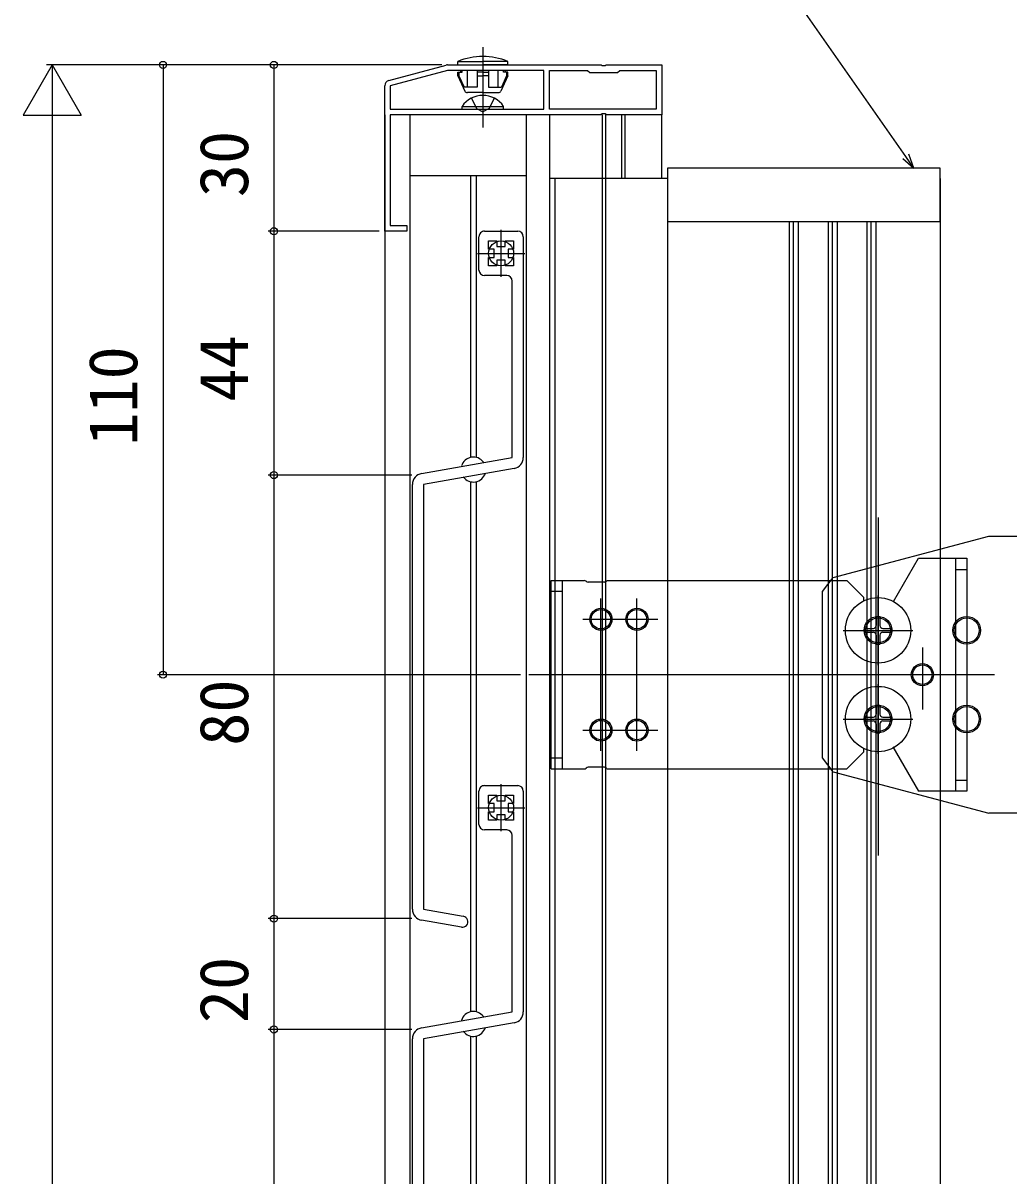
# Model space of a CAD drawing. Units: millimetres, scale not verified. Extents: x -525 to 525, y -783 to 778.
# Drawn here: x -270.2 to -92.4, y 242.1 to 450.1 of the extents above; entities that cross this region are included whole.
import ezdxf
from ezdxf.enums import TextEntityAlignment as Align

# ---------------------------------------------------------------- set-up
doc = ezdxf.new("R2010")
doc.units = ezdxf.units.MM
doc.header["$LTSCALE"] = 4
for name, color, linetype in [('0-2_YKK_11', 7, 'Continuous'), ('0-4_YKK_12', 2, 'Continuous'), ('0-5_YKK_13', 4, 'Continuous'), ('0-6_YKK_D', 6, 'Continuous')]:
    doc.layers.add(name, color=color, linetype=linetype)
doc.styles.add('ＭＳ ゴシック', font='')
doc.styles.get('ＭＳ ゴシック').set_extended_font_data('MS Gothic')

msp = doc.modelspace()

# ---------------------------------------------------------------- linework, layer by layer
at = {"layer": '0-2_YKK_11'}
msp.add_line((-204.259, 439.759), (-193.931, 442.526), dxfattribs=at)
for points in [[(-204, 434.56), (-176.3, 434.56), (-176.3, 441.56), (-193.672, 441.56), (-204, 438.793)], [(-156, 434.56), (-175.3, 434.56), (-175.3, 441.56), (-168.4, 441.56), (-168, 441.16), (-163, 441.16), (-162.6, 441.56), (-156, 441.56)]]:
    msp.add_lwpolyline(points, close=True, dxfattribs=at)
for points in [[(-193.672, 442.56), (-165.958, 442.56), (-165.775, 442.44), (-165.225, 442.44), (-165.042, 442.56), (-155, 442.56), (-155, 433.56), (-164.98, 433.56), (-165.24, 433.71), (-165.76, 433.71), (-166.02, 433.56)], [(-166.02, 433.56), (-204, 433.56), (-204, 413.56), (-201, 413.56), (-201, 412.56), (-205, 412.56), (-205, 438.793)]]:
    msp.add_lwpolyline(points, dxfattribs=at)
for centre, start, end in [((-193.672, 441.56), 90.00019, 105.00017), ((-204, 438.793), 105, 180.00001)]:
    msp.add_arc(centre, 1, start, end, dxfattribs=at)
at = {"layer": '0-4_YKK_12'}
for p, q in [((-205, 433.56), (-205, -34.44)), ((-200.5, 433.56), (-200.5, -34.44)), ((-179.5, 433.56), (-179.5, -34.44)), ((-175.297, 433.56), (-175.297, -34.44)), ((-165.8, 433.56), (-165.8, 422.06)), ((-165.2, 433.56), (-165.2, 422.06)), ((-162.3, 433.56), (-162.3, 422.06)), ((-161.7, 433.56), (-161.7, 422.06)), ((-155, 422.06), (-155, 433.56)), ((-179.5, 422.56), (-200.5, 422.56)), ((-189.5, 422.56), (-189.5, 371.754)), ((-188.5, 422.56), (-188.5, 371.754)), ((-175.297, 422.06), (-175.297, -22.94)), ((-175.297, 422.06), (-175.297, -22.94)), ((-154, 422.06), (-175.297, 422.06)), ((-174.297, 422.06), (-174.297, -22.94)), ((-174.297, 422.06), (-174.297, -22.94)), ((-165.8, 422.06), (-165.8, -22.94)), ((-165.2, 422.06), (-165.2, -22.94)), ((-154, 422.06), (-154, -22.94)), ((-184, 404.31), (-184, 412.81)), ((-188.25, 408.56), (-179.75, 408.56)), ((-189.5, 367.367), (-189.5, 271.754)), ((-188.5, 367.367), (-188.5, 271.754)), ((-116, 334.26), (-116, 346.86)), ((-122.3, 340.56), (-109.7, 340.56)), ((-116, 318.26), (-116, 330.86)), ((-122.3, 324.56), (-109.7, 324.56)), ((-184, 304.31), (-184, 312.81)), ((-188.25, 308.56), (-179.75, 308.56)), ((-189.5, 267.367), (-189.5, -23.44)), ((-188.5, 267.367), (-188.5, -23.44)), ((-165.8, 249.561), (-165.8, -34.44)), ((-165.2, 249.561), (-165.2, -34.44))]:
    msp.add_line(p, q, dxfattribs=at)
for points in [[(-104.8, 422.06), (-104.8, 310.217), (-104.8, 43.836), (-104.8, -22.94)], [(-132.021, 414.26), (-132.021, 315.56), (-132.021, 49.56), (-132.021, -15.14)], [(-131.297, 414.26), (-131.297, 315.56), (-131.297, 49.56), (-131.297, -15.14)], [(-130.397, 414.26), (-130.397, 315.56), (-130.397, 49.56), (-130.397, -15.14)], [(-125.021, 414.26), (-125.021, 315.56), (-125.021, 49.56), (-125.021, -15.14)], [(-124.297, 414.26), (-124.297, 315.56), (-124.297, 49.344), (-124.297, -15.14)], [(-123.397, 414.26), (-123.397, 315.56), (-123.397, 48.866), (-123.397, -15.14)], [(-118.021, 414.26), (-118.021, 313.432), (-118.021, 47.432), (-118.021, -15.14)], [(-117.297, 414.26), (-117.297, 313.24), (-117.297, 47.24), (-117.297, -15.14)], [(-116.397, 414.26), (-116.397, 313), (-116.397, 47)]]:
    msp.add_lwpolyline(points, dxfattribs=at)
for centre in [(-184, 408.56), (-184, 308.56)]:
    msp.add_circle(centre, 2.25, dxfattribs=at)
for centre, start, end in [((-189, 369.56), 36.73361, 163.26639), ((-189, 369.56), 216.04302, 343.95698), ((-189, 269.56), 36.73361, 163.26639), ((-189, 269.56), 216.04302, 343.95698)]:
    msp.add_arc(centre, 2.25, start, end, dxfattribs=at)
at = {"layer": '0-5_YKK_13'}
for p, q in [((-187.301, 445.749), (-187.301, 431.265)), ((-191.801, 442.56), (-191.801, 443.185)), ((-191.801, 443.185), (-187.301, 443.185)), ((-182.801, 443.185), (-187.301, 443.185)), ((-182.801, 442.56), (-182.801, 443.185)), ((-191.801, 442.56), (-187.301, 442.56)), ((-191.801, 441.26), (-191.052, 441.26)), ((-191.801, 440.56), (-191.801, 441.26)), ((-191.601, 441.26), (-191.601, 440.605)), ((-191.302, 441.56), (-191.302, 441.26)), ((-191.052, 441.26), (-191.052, 441.56)), ((-190.051, 438.56), (-190.051, 441.56)), ((-187.301, 441.26), (-188.301, 441.26)), ((-182.801, 442.56), (-187.301, 442.56)), ((-187.301, 441.26), (-186.301, 441.26)), ((-186.301, 441.56), (-186.301, 438.56)), ((-184.551, 438.56), (-184.551, 441.56)), ((-183.55, 441.26), (-183.55, 441.56)), ((-182.801, 441.26), (-183.55, 441.26)), ((-183.3, 441.56), (-183.3, 441.26)), ((-183.001, 441.26), (-183.001, 440.605)), ((-182.801, 440.56), (-182.801, 441.26)), ((-191.601, 440.605), (-191.801, 440.56)), ((-191.801, 440.56), (-190.537, 437.849)), ((-191.601, 440.605), (-190.648, 438.56)), ((-188.301, 440.56), (-187.301, 440.56)), ((-186.301, 440.56), (-187.301, 440.56)), ((-182.801, 440.56), (-184.065, 437.849)), ((-183.001, 440.605), (-183.954, 438.56)), ((-183.001, 440.605), (-182.801, 440.56)), ((-187.301, 437.56), (-190.084, 437.56)), ((-187.301, 437.56), (-184.518, 437.56)), ((-186.301, 438.56), (-183.954, 438.56)), ((-191.051, 435.069), (-183.551, 435.069)), ((-191.051, 434.56), (-191.051, 435.069)), ((-183.551, 434.56), (-183.551, 435.069)), ((-191.051, 434.56), (-183.551, 434.56)), ((-189.301, 434.56), (-185.301, 434.56)), ((-104.8, 423.96), (-154, 423.96)), ((-154, 423.96), (-154, 414.26)), ((-104.8, 414.26), (-104.8, 423.96)), ((-104.8, 414.26), (-154, 414.26)), ((-187, 412.56), (-181, 412.56)), ((-188, 405.56), (-188, 411.56)), ((-180, 411.56), (-180, 371.734)), ((-183, 404.56), (-187, 404.56)), ((-181.653, 369.765), (-198, 366.882)), ((-200, 290.239), (-200, 366.882)), ((-116, 360.932), (-116, 299.915)), ((-124.068, 350.076), (-96, 357.56)), ((-96, 357.56), (-82, 357.56)), ((-113.23, 345.769), (-108.731, 353.56)), ((-102, 353.56), (-102, 311.56)), ((-102, 351.56), (-99.997, 351.56)), ((-174.997, 315.56), (-174.997, 349.56)), ((-174.997, 349.56), (-169.013, 349.56)), ((-172.997, 349.56), (-172.997, 315.56)), ((-164.913, 349.56), (-154.46, 349.56)), ((-154.46, 349.56), (-121.65, 349.56)), ((-126, 347.56), (-124.068, 350.076)), ((-121.65, 349.56), (-118.65, 346.56)), ((-172.997, 347.56), (-174.997, 347.56)), ((-165.371, 349.26), (-168.299, 349.26)), ((-126, 317.56), (-126, 347.56)), ((-166, 338.81), (-166, 346.31)), ((-159.5, 338.81), (-159.5, 346.31)), ((-118.65, 346.56), (-118.65, 345.832)), ((-169.25, 342.56), (-162.25, 342.56)), ((-162.75, 342.56), (-155.75, 342.56)), ((-116.35, 343.06), (-115.65, 343.06)), ((-116.35, 343.06), (-116.35, 341.41)), ((-115.65, 343.06), (-115.65, 341.41)), ((-118.5, 340.91), (-118.5, 340.21)), ((-118.5, 340.91), (-116.85, 340.91)), ((-118.5, 340.21), (-116.85, 340.21)), ((-116.35, 339.71), (-116.35, 338.06)), ((-115.65, 339.71), (-115.65, 338.06)), ((-115.15, 340.91), (-113.5, 340.91)), ((-115.15, 340.21), (-113.5, 340.21)), ((-113.5, 340.91), (-113.5, 340.21)), ((-166, 318.81), (-166, 338.859)), ((-159.5, 318.81), (-159.5, 338.859)), ((-116.35, 338.06), (-115.65, 338.06)), ((-108, 337.456), (-108, 326.305)), ((-94.997, 332.56), (-178.997, 332.56)), ((-116.35, 327.06), (-115.65, 327.06)), ((-116.35, 327.06), (-116.35, 325.41)), ((-115.65, 327.06), (-115.65, 325.41)), ((-118.5, 324.91), (-118.5, 324.21)), ((-118.5, 324.91), (-116.85, 324.91)), ((-115.15, 324.91), (-113.5, 324.91)), ((-113.5, 324.91), (-113.5, 324.21)), ((-169.25, 322.56), (-162.25, 322.56)), ((-162.75, 322.56), (-155.75, 322.56)), ((-118.5, 324.21), (-116.85, 324.21)), ((-116.35, 323.71), (-116.35, 322.06)), ((-115.65, 323.71), (-115.65, 322.06)), ((-115.15, 324.21), (-113.5, 324.21)), ((-116.35, 322.06), (-115.65, 322.06)), ((-121.65, 315.56), (-118.65, 318.56)), ((-118.65, 319.289), (-118.65, 318.56)), ((-113.35, 319.56), (-108.731, 311.56)), ((-174.997, 317.56), (-172.997, 317.56)), ((-124.068, 315.045), (-126, 317.56)), ((-174.997, 315.56), (-169.013, 315.56)), ((-165.371, 315.86), (-168.299, 315.86)), ((-164.913, 315.56), (-154.46, 315.56)), ((-154.46, 315.56), (-121.65, 315.56)), ((-124.068, 315.045), (-96, 307.56)), ((-187, 312.56), (-181, 312.56)), ((-102, 313.56), (-99.997, 313.56)), ((-188, 305.56), (-188, 311.56)), ((-180, 311.56), (-180, 271.734)), ((-99.997, 311.56), (-108.731, 311.56)), ((-82, 307.56), (-96, 307.56)), ((-183, 304.56), (-187, 304.56)), ((-191.174, 287.004), (-198.347, 288.269)), ((-181.653, 269.765), (-198, 266.882)), ((-200, 190.239), (-200, 266.882))]:
    msp.add_line(p, q, dxfattribs=at)
for points in [[(-188.301, 441.56), (-188.301, 438.56), (-190.648, 438.56)], [(-189.351, 436.57), (-188.446, 434.714), (-187.301, 434.105)], [(-185.251, 436.57), (-186.156, 434.714), (-187.301, 434.105)], [(-198.347, 368.852), (-182, 371.734), (-182, 403.56)], [(-198, 366.882), (-198, 290.239), (-190.826, 288.974)], [(-108.731, 353.56), (-99.997, 353.56), (-99.997, 311.56)], [(-198.347, 268.852), (-182, 271.734), (-182, 303.56)], [(-198, 266.882), (-198, 190.239), (-190.826, 188.974)]]:
    msp.add_lwpolyline(points, dxfattribs=at)
for points in [[(-183.25, 410.81), (-181.75, 410.81), (-181.75, 409.31), (-182.75, 409.31), (-182.75, 407.81), (-181.75, 407.81), (-181.75, 406.31), (-183.25, 406.31), (-183.25, 407.31), (-184.75, 407.31), (-184.75, 406.31), (-186.25, 406.31), (-186.25, 407.81), (-185.25, 407.81), (-185.25, 409.31), (-186.25, 409.31), (-186.25, 410.81), (-184.75, 410.81), (-184.75, 409.81), (-183.25, 409.81)], [(-183.25, 310.81), (-181.75, 310.81), (-181.75, 309.31), (-182.75, 309.31), (-182.75, 307.81), (-181.75, 307.81), (-181.75, 306.31), (-183.25, 306.31), (-183.25, 307.31), (-184.75, 307.31), (-184.75, 306.31), (-186.25, 306.31), (-186.25, 307.81), (-185.25, 307.81), (-185.25, 309.31), (-186.25, 309.31), (-186.25, 310.81), (-184.75, 310.81), (-184.75, 309.81), (-183.25, 309.81)]]:
    msp.add_lwpolyline(points, close=True, dxfattribs=at)
for centre, radius in [((-116, 340.56), 5.9), ((-166, 342.56), 2), ((-166, 342.56), 1.75), ((-159.5, 342.56), 2), ((-159.5, 342.56), 1.75), ((-116, 340.56), 2.5), ((-116, 340.56), 2.25), ((-100, 340.56), 2.5), ((-100, 340.56), 2.25), ((-108, 332.56), 2), ((-108, 332.56), 1.75), ((-116, 324.56), 5.9), ((-116, 324.56), 2.5), ((-116, 324.56), 2.25), ((-100, 324.56), 2.5), ((-100, 324.56), 2.25), ((-166, 322.56), 2), ((-159.5, 322.56), 2), ((-166, 322.56), 1.75), ((-159.5, 322.56), 1.75)]:
    msp.add_circle(centre, radius, dxfattribs=at)
for centre, radius, start, end in [((-187.301, 432.06), 12, 90.00007, 112.02443), ((-187.301, 432.06), 12, 67.97557, 89.99993), ((-187.301, 432.533), 4.527, 34.06671, 145.93329), ((-190.084, 438.06), 0.5, 204.998, 270), ((-184.518, 438.06), 0.5, 270, 335.002), ((-187, 411.56), 1, 89.99998, 180.00002), ((-181, 411.56), 1, 0, 89.99998), ((-187, 405.56), 1, 180.00002, 270), ((-183, 403.56), 1, 0, 89.99998), ((-182, 371.734), 2, 280.00001, 0), ((-198, 366.882), 2, 99.99999, 180.00002), ((-169.013, 349.06), 0.5, 44.427, 90), ((-168.299, 349.76), 0.5, 224.427, 270), ((-165.371, 349.76), 0.5, 270, 336.42182), ((-116.85, 341.41), 0.5, 270, 0), ((-115.15, 341.41), 0.5, 180, 270), ((-116.85, 339.71), 0.5, 0, 90), ((-115.15, 339.71), 0.5, 90, 180), ((-116.85, 325.41), 0.5, 270, 0), ((-115.15, 325.41), 0.5, 180, 270), ((-116.85, 323.71), 0.5, 0, 90), ((-115.15, 323.71), 0.5, 90, 180), ((-169.013, 316.06), 0.5, 270, 315.573), ((-168.299, 315.36), 0.5, 90, 135.573), ((-165.371, 315.36), 0.5, 23.57818, 90), ((-187, 311.56), 1, 89.99998, 180.00002), ((-181, 311.56), 1, 0, 89.99998), ((-187, 305.56), 1, 180.00002, 270), ((-183, 303.56), 1, 0, 89.99998), ((-198, 290.239), 2, 180.00002, 260.00011), ((-191, 287.989), 1, 260.00011, 80.00026), ((-182, 271.734), 2, 280.00001, 0), ((-198, 266.882), 2, 99.99999, 180.00002)]:
    msp.add_arc(centre, radius, start, end, dxfattribs=at)
at = {"layer": '0-6_YKK_D'}
for p, q in [((-265, 442.56), (-270.25, 433.467)), ((-194.672, 442.56), (-266, 442.56)), ((-265, 442.56), (-259.75, 433.467)), ((-265, 442.56), (-265, 424.374)), ((-194.672, 442.56), (-246, 442.56)), ((-245, 442.56), (-245, 332.56)), ((-194.672, 442.56), (-226, 442.56)), ((-225, 442.56), (-225, 412.56)), ((-270.25, 433.467), (-259.75, 433.467)), ((-265, 432.06), (-265, -32.94)), ((-206, 412.56), (-226, 412.56)), ((-206, 412.56), (-226, 412.56)), ((-225, 412.56), (-225, 368.56)), ((-200.088, 368.56), (-226, 368.56)), ((-200.088, 368.56), (-226, 368.56)), ((-225, 368.56), (-225, 288.56)), ((-180.5, 332.56), (-246, 332.56)), ((-200.088, 288.56), (-226, 288.56)), ((-200.088, 288.56), (-226, 288.56)), ((-225, 288.56), (-225, 268.56)), ((-200.088, 268.56), (-226, 268.56)), ((-200.088, 268.56), (-226, 268.56)), ((-225, 268.56), (-225, 188.56))]:
    msp.add_line(p, q, dxfattribs=at)
for points in [[(-109.517, 423.96), (-110.98, 426.049), (-137.525, 463.96), (-199.005, 463.96)], [(-111.539, 425.657), (-109.517, 423.96), (-110.42, 426.441)]]:
    msp.add_lwpolyline(points, dxfattribs=at)
for centre in [(-245, 442.56), (-225, 442.56), (-225, 412.56), (-225, 412.56), (-225, 368.56), (-225, 368.56), (-245, 332.56), (-225, 288.56), (-225, 288.56), (-225, 268.56), (-225, 268.56)]:
    msp.add_circle(centre, 0.637, dxfattribs=at)

# ---------------------------------------------------------------- texts
at = {"layer": '0-6_YKK_D', "style": 'ＭＳ ゴシック'}
for s, p in [('30', (-227, 418.697)), ('44', (-227, 381.799)), ('110', (-247, 373.856)), ('80', (-227, 319.731)), ('20', (-227, 269.697))]:
    msp.add_text(s, height=8.798, rotation=90, dxfattribs=at).set_placement(p, align=Align.BOTTOM_LEFT)

doc.saveas('drawing.dxf')
